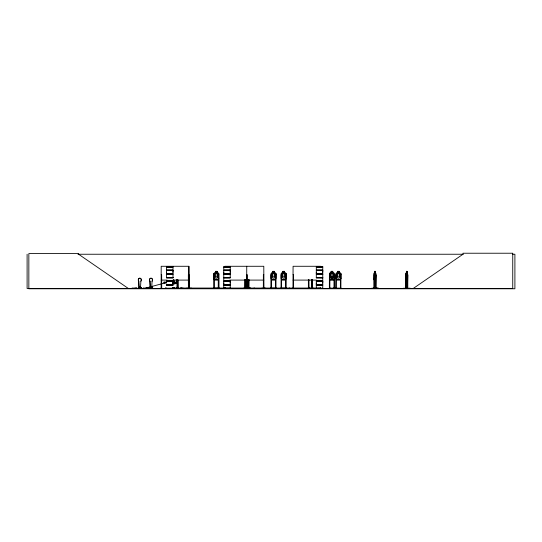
<?xml version="1.0" encoding="UTF-8"?>
<svg xmlns="http://www.w3.org/2000/svg" width="542" height="542" viewBox="0 0 542 542"><rect width="100%" height="100%" fill="white"/><g stroke="black" fill="none" stroke-linecap="round" stroke-linejoin="round"><path stroke-width="0.81" d="M166.543 273.778L166.543 272.192M172.993 272.192L172.993 270.607L166.536 270.607L166.536 273.778L173 273.778L173 270.607M230.228 284.645L223.765 284.645L223.771 283.06M230.228 273.778L223.765 273.778L223.771 272.192M230.221 283.06L230.221 281.467M230.221 272.192L230.221 270.607M316.304 284.645L316.304 281.467L322.768 281.467L322.761 284.645L316.304 284.645L316.311 283.06M316.304 273.778L316.304 270.607L322.768 270.607L322.761 273.778L316.304 273.778L316.311 272.192M322.761 283.06L322.761 281.467M322.761 272.192L322.761 270.607M173.874 280.072L173.867 283.317L173.372 283.317L173.379 280.065M173.542 280.065L173.372 283.317M173.704 280.072L173.867 283.317M186.462 288.222L191.638 288.202M140.513 287.816L140.873 281.163A1.728 1.484 -90 0 0 140.873 278.717A1.728 1.484 -90 0 0 138.718 278.717A1.728 1.484 -90 0 0 138.718 281.163L139.023 287.816L140.568 287.816M151.706 287.816L152.065 281.163A1.728 1.484 -90 0 0 152.065 278.717A1.728 1.484 -90 0 0 149.965 278.717A1.728 1.484 -90 0 0 149.965 281.163L150.276 287.816L151.76 287.816M140.324 287.009L139.707 286.806L140.378 286.677M140.398 286.793L139.89 286.779M151.042 287.064L151.462 286.765L151.035 287.064M150.954 287.009L151.645 286.752M150.954 286.711L151.482 287.043L151.53 286.657M174.91 282.578L174.964 282.457M151.577 286.677L151.022 286.711L151.347 287.064M150.988 286.677L151.299 286.955M375.172 273.032L375.789 273.656L375.559 279.882L374.176 279.882L374.021 278.188L374.231 279.882M407.381 279.882L407.381 273.032M166.496 288.371L173.006 288.351M223.71 288.425L223.765 285.282L230.228 285.282M371.575 288.473L378.336 288.222L371.663 288.412M371.663 288.222L378.336 288.222M403.404 288.473L410.253 288.473M403.492 288.222L410.179 288.446M306.609 288.439L313.987 288.222M310.119 288.222L306.616 288.412L310.119 288.412M374.034 288.48L374.237 273.032M374.068 278.188L374.068 273.663L374.244 273.087L375.599 273.087M405.85 288.48L405.822 273.635L406.466 273.032M406.06 279.882L406.066 273.032M243.256 288.439L250.628 288.222L243.27 288.412M243.27 288.222L250.628 288.222M223.257 288.439L230.235 288.351L230.221 285.282M226.407 288.439L223.27 288.202L230.221 288.256M218.819 278.195L218.236 279.882L214.3 279.882M334.448 278.188L333.879 279.828L329.97 279.828M334.502 278.195L333.919 279.882L329.929 279.882L329.407 278.195L329.461 273.663L329.949 273.032L331.162 273.032L331.101 271.332L332.802 271.332L332.747 279.882M340.938 278.188L340.369 279.828L336.46 279.828M213.257 288.439L214.097 288.439M213.853 287.978L213.846 288.48L213.778 273.635L214.327 273.032L215.465 273.032M214.104 288.222L213.27 288.222L214.137 288.195M292.971 288.222L293.08 266.278L320.701 266.278M329.36 288.202L329.407 273.635M132.627 288.466L132.343 288.473M133.982 288.466L133.698 288.473M134.26 288.073L134.131 288.473M139.172 287.355L139.003 288.459L139.355 288.452M139.436 288.459L139.585 288.358M143.826 288.466L143.224 288.344L152.736 288.48L152.593 287.355L151.692 287.355L151.692 288.073M145.175 288.466L144.89 288.473M145.608 288.466L145.324 288.473M150.249 288.473L150.364 287.355M150.683 288.473L150.784 288.358M152.322 288.466L152.593 288.256L143.108 288.473M316.304 288.344L316.304 285.282L322.768 285.282L322.768 288.344L316.291 288.473M413.234 288.48L462.99 254.239L462.99 253.229L512.739 253.229L512.739 288.48L27.1 288.48L27.1 254.239M215.513 273.087L214.679 273.656L214.679 276.827L215.513 278.188L217.078 278.188L217.918 276.827L217.918 273.656L217.078 273.087L217.091 271.386L215.513 271.386L215.526 273.087L215.459 271.332L217.146 271.332L217.146 273.032L218.23 273.032L218.819 273.629L218.846 288.48M331.162 273.087L330.308 273.656L330.308 276.827L331.162 278.188L332.747 278.188L333.594 276.827L333.594 273.656L332.747 273.087M246.481 288.446L246.522 274.672L247.044 274.672L247.077 288.48M132.052 288.358L141.252 288.48L140.791 288.459L141.394 288.256L141.394 287.355L140.5 287.355L140.5 288.073M131.909 288.473L132.031 288.073L137.56 288.256M141.537 288.48L132.153 288.466M335.742 288.446L335.864 274.672L336.331 274.672L336.277 288.48M166.604 282.49L145.161 288.256M77.967 254.239L463.247 254.239M512.359 254.239L514.9 254.239L514.9 288.771L28.848 288.771L28.848 253.588L78.604 253.588L78.604 254.239L128.352 288.48M224.855 266.278L263.805 266.278L263.839 288.48M166.53 266.779L173.006 266.779M223.765 266.779L230.235 266.779M316.298 266.779L322.775 266.779M166.543 267.098L172.993 267.098M223.771 267.098L230.221 267.098M316.311 267.098L322.761 267.098M166.536 269.97L173 269.97L173 266.908L166.53 266.901L166.543 269.97M230.228 269.97L223.765 269.97L223.765 266.908L230.235 266.901L230.221 269.97M166.496 270.187L173.047 270.187M223.724 270.187L230.275 270.187M316.264 270.187L322.815 270.187M166.496 270.383L173.047 270.383M223.724 270.383L230.275 270.383M316.264 270.383L322.815 270.383M272.734 271.386L274.32 271.386L274.32 273.087L275.173 273.656L275.173 276.827L274.32 278.188L272.734 278.188L271.888 276.827L271.888 273.656L272.734 273.087L272.68 271.332L274.381 271.332L274.381 273.032L275.478 273.032L276.074 273.629L276.074 278.195L275.492 279.882L271.501 279.882L270.98 278.195L270.98 273.635L271.522 273.032L272.68 273.032M282.877 271.386L284.469 271.386L284.469 273.087L285.316 273.656L285.316 276.827L284.469 278.188L282.877 278.188L282.03 276.827L282.03 273.656L282.877 273.087L282.822 271.332L284.523 271.332L284.523 273.032L285.62 273.032L286.223 273.629L286.223 278.195L285.641 279.882L281.65 279.882L281.122 278.195L281.122 273.635L281.664 273.032L282.822 273.032M332.747 271.386L331.162 271.386L331.162 279.882M337.652 271.386L339.238 271.386L339.238 273.087L340.091 273.656L340.091 276.827L339.238 278.188L337.652 278.188L336.806 276.827L336.806 273.656L337.652 273.087L337.598 271.332L339.292 271.332L339.292 273.032L340.396 273.032L340.993 273.629L340.993 278.195L340.41 279.882L336.419 279.882L335.898 278.195L335.898 273.635L336.44 273.032L337.598 273.032M374.603 271.386L375.206 271.386M406.432 271.386L407.035 271.386M374.705 271.671L375.057 271.671L374.705 272.24M406.527 271.671L406.879 271.671L406.527 272.24M332.747 273.032L333.906 273.032L334.502 273.629L334.441 288.48M374.183 273.032L374.637 273.032M407.001 273.032L407.428 273.032M271.549 273.087L275.451 273.087M281.691 273.087L285.6 273.087L286.162 273.656L286.108 288.48M329.97 273.087L333.879 273.087M336.46 273.087L340.369 273.087L340.938 273.656L340.884 288.48M406.019 273.087L407.421 273.087M375.762 273.629L375.782 288.48L375.721 287.978M331.162 273.656L332.747 273.656M166.496 274.001L173.047 274.001M223.724 274.001L230.275 274.001M316.264 274.001L322.815 274.001M166.496 274.198L173.047 274.198M223.724 274.198L230.275 274.198M316.264 274.198L322.815 274.198M166.536 274.421L173 274.421L173 277.477L166.509 277.606L173.006 277.612M161.191 274.672L161.658 274.672L161.712 288.48M188.819 274.672L188.345 274.672L188.406 288.48M188.955 274.672L189.172 288.473M213.758 274.672L214.253 274.672L214.253 288.48L214.307 287.978M218.799 274.672L218.304 274.672L218.25 288.48M263.805 274.672L263.371 274.672L263.337 288.48M276.02 274.672L275.553 274.672L275.499 288.48M286.162 274.672L285.695 274.672L285.641 288.48M293.08 274.672L293.547 274.672L293.601 288.48M329.421 274.672L329.895 274.672L329.841 288.48M334.495 274.672L334.028 274.672L333.974 288.48M340.938 274.672L340.471 274.672L340.417 288.48M374.041 274.672L374.224 288.48M331.162 276.827L332.747 276.827M166.543 277.396L172.993 277.396M230.221 277.396L223.771 277.396L223.765 274.421L230.228 274.421L230.228 277.477L223.738 277.606L230.235 277.612M322.775 277.484L316.243 277.565L322.775 277.646M166.53 277.755L173.006 277.755M230.235 277.775L223.765 277.775L223.771 280.831L230.228 280.831M316.298 277.755L322.775 277.761L322.761 280.831L316.304 280.831M166.543 277.958L172.993 277.958M223.771 277.958L230.221 277.958M316.311 277.958L322.761 277.958M405.877 278.195L406.005 279.882L407.435 279.882M214.341 279.828L218.209 279.828M271.549 279.828L275.451 279.828M281.691 279.828L285.6 279.828M374.197 279.828L375.599 279.828M406.019 279.828L407.421 279.828M161.191 280.092L167.051 280.092M172.912 280.092L188.819 280.092M229.754 280.092L263.805 280.092M293.08 280.092L316.514 280.092M166.536 280.831L173 280.831M166.496 281.054L173.047 281.054M223.724 281.054L230.275 281.054M316.264 281.054L322.815 281.054M138.718 281.163L139.077 287.816M140.818 281.163L140.873 281.163A1.728 1.484 -90 0 0 140.818 278.717A1.728 1.484 -90 0 0 138.772 278.717A1.728 1.484 -90 0 0 138.772 281.163M152.065 281.163L152.011 281.163A1.728 1.484 -90 0 0 152.011 278.717A1.728 1.484 -90 0 0 149.91 278.717A1.728 1.484 -90 0 0 149.91 281.163L149.965 281.163M166.496 281.251L173.047 281.251M223.724 281.251L230.275 281.251M316.264 281.251L322.815 281.251M166.536 281.467L173 281.467M166.692 282.077L163.982 282.077L163.982 282.938L166.692 282.938M172.39 282.077L175.1 282.077L175.1 283.805L172.661 283.805L175.086 283.541M175.147 282.362L174.429 282.362L174.477 283.805M172.39 282.938L175.1 282.938M173.691 283.087L176.536 283.087M176.367 280.099L176.346 283.351L176.313 282.219L176.909 282.219L176.909 283.371L173.318 283.371L173.318 282.219L173.914 282.219L173.914 283.371M172.661 283.513L175.1 283.513M166.536 284.645L173 284.645M166.496 284.862L173.047 284.862M223.724 284.862L230.275 284.862M316.264 284.862L322.815 284.862M166.496 285.058L173.047 285.058M223.724 285.058L230.275 285.058M316.264 285.058L322.815 285.058M166.536 285.282L173 285.282M151.076 286.562L151.821 286.562L151.753 288.073M178.135 287.335L176.99 287.335L176.99 288.195M172.424 287.477L174.666 287.477L174.666 288.48M165.866 288.48L165.866 287.619L166.055 288.48M172.424 287.619L174.666 287.619L172.993 287.639M135.507 287.931L136.659 287.931M146.699 287.931L147.851 287.931M138.617 288.073L141.225 288.073L141.225 287.355M161.137 287.978L161.712 287.978M329.367 287.978L329.949 287.978L329.949 288.48M333.974 287.978L334.55 287.978L334.536 288.48M335.81 287.978L336.386 287.978L336.386 288.48M340.417 287.978L340.993 287.978L340.993 288.48M374 287.978L374.4 288.48L374.373 279.543M375.592 287.978L375.992 288.48M405.829 287.978L406.236 287.978M407.421 287.978L407.821 288.48M183.243 288.195L173.501 288.195L183.243 288.48M214.273 288.12L218.284 288.12M219.28 288.202L218.453 288.412L218.351 287.978M261.759 288.215L265.817 288.215M271.467 288.12L275.499 288.12M281.616 288.12L285.641 288.12M329.942 288.12L333.974 288.12M336.386 288.12L340.417 288.12M410.159 288.195L403.505 288.48M166.543 288.256L172.993 288.256M316.311 288.256L322.761 288.256M320.844 288.446L320.756 287.978M286.291 288.446L286.217 287.978M276.149 288.446L276.074 287.978M143.677 288.358L143.224 288.073L148.752 288.256M248.778 288.446L248.927 279.543M245.451 288.439L245.445 279.543M407.001 271.332L406.981 278.188L406.432 278.188L406.141 276.827M375.152 273.087L375.443 276.827L375.152 278.188L374.603 278.188L374.312 273.656L374.583 271.332L375.227 271.332L375.206 273.087L375.172 271.332M407.367 273.087L407.604 288.48L407.55 287.978M375.606 273.032L375.809 273.629M213.778 278.195L214.307 279.882M149.91 281.163L150.222 287.816M407.787 288.48L407.787 274.672L407.442 288.48M407.035 273.087L407.049 271.332L406.412 271.332L406.215 288.48M406.466 271.332L406.486 273.087M406.026 274.672L406.046 288.48M405.958 287.978L405.985 288.48M375.958 288.48L375.958 274.672L375.613 288.48M374.637 271.332L374.657 273.087M374.136 287.978L374.156 288.48M340.525 287.978L340.525 288.48M335.918 287.978L335.918 288.48M334.082 287.978L334.082 288.48M329.475 287.978L329.482 288.48M320.654 287.978L320.742 288.48M320.288 287.978L320.288 288.48M320.187 288.12L320.18 288.48M319.407 288.48L319.407 288.053L180.405 288.053L180.405 288.48M319.367 288.053L319.367 288.48M318.892 288.053L318.892 288.48M312.233 279.543L312.212 288.48M312.111 279.543L312.111 288.48L311.968 287.978M311.887 279.543L311.846 288.48M311.765 279.543L311.731 288.48M308.838 279.543L308.879 288.48M308.716 279.543L308.757 288.48M308.574 287.978L308.642 288.48M308.493 279.543L308.493 288.48M308.371 279.543L308.398 288.48M308.33 287.978L308.33 288.48M293.493 287.978L293.493 288.48M293.134 287.978L293.134 288.48M289.713 288.053L289.713 288.48M289.198 288.053L289.198 288.48M285.749 287.978L285.749 288.48M281.616 287.978L281.616 288.48M281.508 288.48L281.562 274.672L281.095 274.672L281.041 288.48M281.149 287.978L281.149 288.48M276.02 273.656L275.966 288.48M275.607 287.978L275.607 288.48M271.467 288.48L271.413 274.672L270.946 274.672L270.892 288.48M271.359 287.978L271.359 288.48M271 287.978L271 288.48M263.663 274.672L263.663 288.48L263.514 274.672M263.48 287.978L263.48 288.48M254.665 288.053L254.665 288.48M253.954 288.053L253.954 288.48M248.968 287.978L248.968 288.48M248.805 279.543L248.731 288.48M248.649 287.978L248.676 288.48L248.568 279.543M248.453 279.543L248.412 288.48M247.003 279.658L246.942 288.48M246.908 274.672L246.834 288.48M246.752 266.278L246.685 288.48L246.63 274.672M245.418 287.978L245.363 288.48M245.323 279.543L245.248 288.48M245.167 287.978L245.147 288.48M245.086 279.543L245.086 288.48M244.97 279.543L244.97 288.48M230.221 273.778L230.228 270.607L223.765 270.607L223.765 273.778M230.221 284.645L230.228 281.467L223.765 281.467L223.765 284.645M225.384 288.12L225.384 288.48M225.33 287.978L225.276 288.48M225.154 287.978L225.167 288.48M225.025 287.978L225.045 288.48M224.971 287.978L224.923 288.48M224.869 287.978L224.815 288.48M218.744 288.48L218.758 273.656L218.196 273.087L214.341 273.087L213.846 273.663L213.846 278.188M214.158 287.978L214.137 288.48M213.711 287.978L213.711 288.48M188.962 266.278L188.955 288.48L188.819 266.278L161.191 266.278L161.15 288.48M188.298 287.978L188.298 288.48M181.882 288.053L181.882 288.48M181.414 288.053L181.414 288.48M180.696 288.053L180.696 288.48M178.088 279.97L178.142 288.48M177.803 279.97L177.81 288.48M177.322 279.97L177.322 288.195M177.044 279.97L177.044 288.195M176.855 280.099L176.875 283.351M176.692 280.099L176.692 283.371M176.529 280.099L176.536 283.371M175.086 282.097L175.086 282.917M174.91 282.077L174.91 283.805L174.863 282.362M174.477 287.619L174.477 288.48M173.691 282.219L173.691 283.371M173.535 282.219L173.535 283.371M166.543 274.421L166.536 277.477M164.172 282.077L164.172 282.938M161.604 287.978L161.604 288.48M161.245 287.978L161.245 288.48M152.417 287.355L152.417 288.073L149.809 288.073L149.809 287.355M151.137 286.562L151.076 288.073M150.534 288.073L150.534 287.355L149.639 287.355L149.639 288.256M140.561 288.073L140.622 286.562L139.877 286.562L139.877 288.073M139.341 288.073L139.341 287.355L138.44 287.355L138.44 288.256M322.775 266.901L316.298 266.908L316.311 269.97L322.768 269.97L322.768 266.908M216.8 271.671L215.797 271.671L215.797 272.24L216.8 272.24L216.8 271.671M274.035 271.671L273.019 271.671L273.019 272.24L274.035 272.24L274.035 271.671M284.184 271.671L283.161 271.671L283.161 272.24L284.184 272.24L284.184 271.671M332.463 271.671L331.447 271.671L331.447 272.24L332.463 272.24L332.463 271.671M338.953 271.671L337.937 271.671L337.937 272.24L338.953 272.24L338.953 271.671M217.078 273.656L215.513 273.656L215.513 276.827L217.078 276.827L217.078 273.656M274.32 273.656L272.734 273.656L272.734 276.827L274.32 276.827L274.32 273.656M284.469 273.656L282.877 273.656L282.877 276.827L284.469 276.827L284.469 273.656M339.238 273.656L337.652 273.656L337.652 276.827L339.238 276.827L339.238 273.656M375.152 273.656L374.603 273.656L374.603 276.827L375.152 276.827L375.152 273.656M406.981 273.656L406.432 273.656L406.432 276.827L406.981 276.827L406.981 273.656M322.768 274.421L316.304 274.421L316.304 277.477L322.761 277.396L322.761 274.421"/></g></svg>
